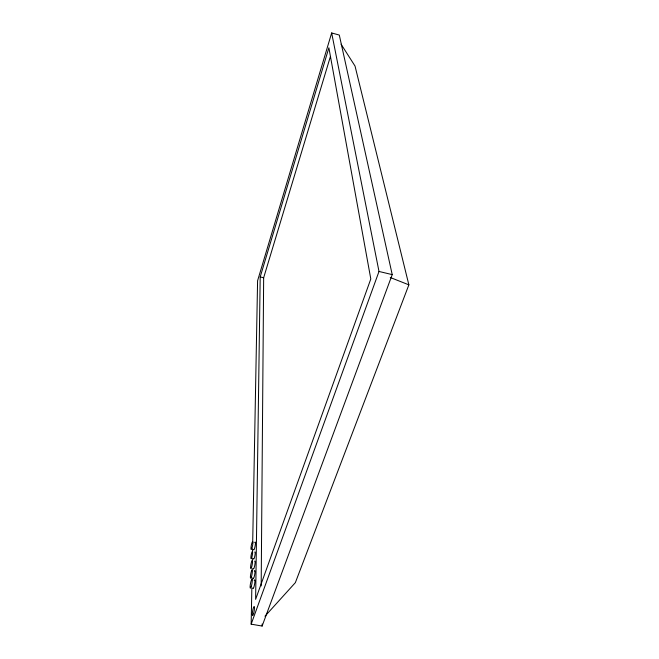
<?xml version="1.0" encoding="UTF-8"?>
<svg xmlns="http://www.w3.org/2000/svg" width="659" height="659" viewBox="0 0 659 659"><rect width="100%" height="100%" fill="white"/><g stroke="black" fill="none" stroke-linecap="round" stroke-linejoin="round"><path stroke-width="0.99" d="M261.178 585.933L263.658 277.736L330.348 56.699M251.837 588.174L251.161 624.164L262.125 626.05L262.142 623.991M260.198 276.937L255.618 599.352L370.803 278.963L328.882 47.786L260.198 276.937L263.658 277.736M251.993 579.945L252.026 577.894M252.166 570.694L252.208 568.643M252.339 561.443L252.397 558.354M252.512 552.184L252.57 549.104M252.685 542.934L257.587 280.75L331.666 32.95L339.303 35.067L392.22 274.614L262.125 626.05M251.161 624.164L378.999 271.467L331.666 32.95M341.074 44.194L355.028 66.048L408.868 284.845L295.356 582.647L264.967 616.231M378.999 271.467L392.22 274.614M390.252 277.488L408.868 284.845M254.794 552.036A3.674 0.593 -79.4 0 1 254.827 556.023A3.674 0.593 -79.4 0 1 253.451 558.651M254.769 542.588A4.003 0.643 -79.3 0 1 255.437 543.436A4.003 0.643 -79.3 0 1 254.514 548.51A4.003 0.643 -79.3 0 1 253.526 549.4M254.3 571.081A4.119 0.667 -79.7 0 1 254.984 572.086A4.119 0.667 -79.7 0 1 254.036 577.3A4.119 0.667 -79.7 0 1 253.031 578.083M254.168 580.348A4.456 0.733 -79.8 0 1 254.901 581.485A4.456 0.733 -79.8 0 1 253.88 587.136A4.456 0.733 -79.8 0 1 252.801 587.935M254.687 561.13A4.061 0.659 -79.6 0 1 254.72 565.57A4.061 0.659 -79.6 0 1 253.204 568.42M253.633 613.471A4.572 0.758 -80.1 0 0 254.209 606.535A4.572 0.758 -80.1 0 0 252.364 613.084A4.572 0.758 -80.1 0 0 253.633 613.471M251.326 577.062A4.119 0.659 -79.6 0 0 252.257 570.257A4.119 0.659 -79.6 0 0 250.552 575.134A4.119 0.659 -79.6 0 0 251.326 577.062M251.516 567.374A4.061 0.651 -79.5 0 0 252.438 560.669A4.061 0.651 -79.5 0 0 250.749 565.521A4.061 0.651 -79.5 0 0 251.516 567.374M251.705 557.621A3.674 0.585 -79.4 0 0 252.545 551.567A3.674 0.585 -79.4 0 0 251.013 555.998A3.674 0.585 -79.4 0 0 251.705 557.621M251.886 548.272A4.003 0.626 -79.3 0 0 252.801 541.698A4.003 0.626 -79.3 0 0 251.128 546.566A4.003 0.626 -79.3 0 0 251.886 548.272M251.137 586.914A4.456 0.717 -79.7 0 0 252.142 579.525A4.456 0.717 -79.7 0 0 250.296 584.764A4.456 0.717 -79.7 0 0 251.137 586.914"/></g></svg>
